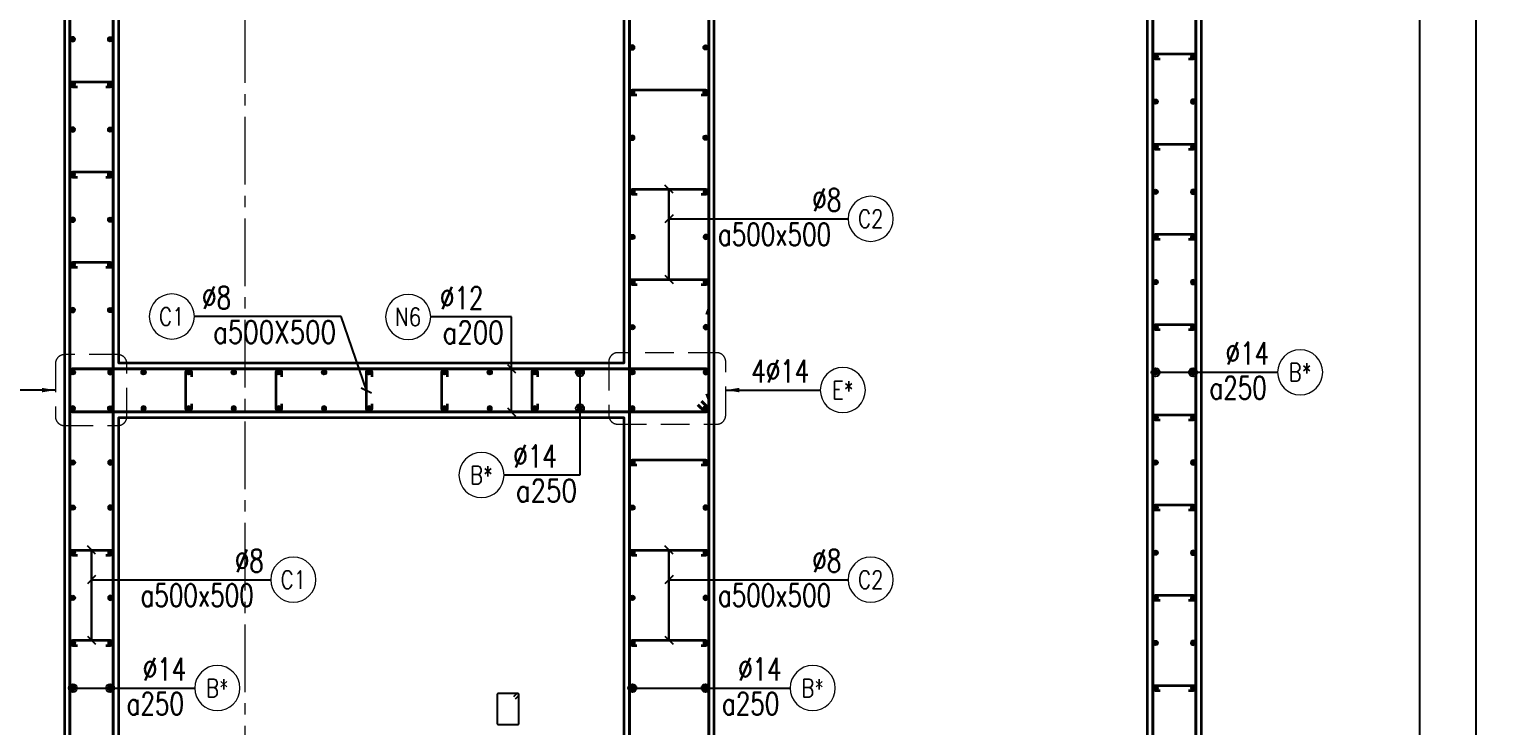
# Model space of a CAD drawing. Header units: millimetres. Extents: x 988833 to 1318015, y -9365 to 47591.
# Drawn here: x 1144006 to 1152100, y 1477 to 5337 of the extents above; entities that cross this region are included whole.
import ezdxf
from ezdxf.enums import TextEntityAlignment as Align

# ---------------------------------------------------------------- set-up
doc = ezdxf.new("R2010")
doc.units = ezdxf.units.MM
doc.header["$MEASUREMENT"] = 0
doc.linetypes.add('HIDDEN2', pattern=[4.7625, 3.175, -1.5875])
doc.linetypes.add('OF_Grid_1$0$CENTER2', pattern=[1.125, 0.75, -0.125, 0.125, -0.125])
doc.layers.get('0').update_dxf_attribs({"lineweight": 20})
doc.layers.get('Defpoints').update_dxf_attribs({"color": 151, "lineweight": 9})
for name, color, linetype, lineweight in [('KC-LEADER', 153, 'Continuous', 18), ('KC-THEP', 6, 'Continuous', 40), ('NDC_S_DIM', 1, 'Continuous', 15), ('NDC_S_HIDDEN', 8, 'HIDDEN2', 13), ('NDC_S_LEADER', 1, 'Continuous', 15), ('NDC_S_REBAR', 4, 'Continuous', 35), ('NDC_S_STIRRUP', 4, 'Continuous', 40), ('NDC_S_VN TEXT', 7, 'Continuous', 20), ('NDC_S_WALL', 6, 'Continuous', 35), ('OF_Grid_1$0$NDC_S_AXIS', 5, 'OF_Grid_1$0$CENTER2', 13)]:
    doc.layers.add(name, color=color, linetype=linetype, lineweight=lineweight)
doc.layers.add('Ligature', color=1, linetype='Continuous')
doc.styles.add('NDC_DIM', font='', dxfattribs={"width": 0.75})
doc.styles.add('NDC_EN TXT', font='romans.shx', dxfattribs={"width": 0.8})
doc.styles.get('NDC_DIM').set_extended_font_data('Dotum')
doc.dimstyles.new('NDC_dim_30', dxfattribs={"dimscale": 30, "dimtxt": 2.5, "dimasz": 1.5, "dimexe": 1.5, "dimexo": 2.5, "dimgap": 1, "dimtad": 1, "dimdec": 0, "dimzin": 0, "dimdsep": 46, "dimtxsty": 'NDC_DIM', "dimblk": 'DIMMARK', "dimcen": 0.09, "dimdle": 1.2, "dimclrd": 1, "dimclre": 1, "dimclrt": 3, "dimadec": 0, "dimazin": 0, "dimtfac": 1, "dimtdec": 0, "dimtix": 1, "dimtofl": 0, "dimtmove": 0, "dimatfit": 3, "dimfxl": 6, "dimfxlon": 1, "dimtolj": 1, "dimtzin": 0, "dimarcsym": 0})
doc.dimstyles.new('NDC_dim_50', dxfattribs={"dimscale": 50, "dimtxt": 2.5, "dimasz": 1.5, "dimexe": 1.5, "dimexo": 2.5, "dimgap": 1, "dimtad": 1, "dimdec": 0, "dimzin": 0, "dimdsep": 46, "dimtxsty": 'NDC_DIM', "dimblk": 'DIMMARK', "dimcen": 0.09, "dimdle": 1.2, "dimclrd": 1, "dimclre": 1, "dimclrt": 3, "dimadec": 0, "dimazin": 0, "dimtfac": 1, "dimtdec": 0, "dimtix": 1, "dimtofl": 0, "dimtmove": 0, "dimatfit": 3, "dimfxl": 6, "dimfxlon": 1, "dimtolj": 1, "dimtzin": 0, "dimarcsym": 0})

# ---------------------------------------------------------------- blocks, each defined once
blk = doc.blocks.new('THEP')
at = {"layer": 'KC-LEADER', "color": 6}
blk.add_circle((0, 0), 14, dxfattribs=at)
at = {"layer": 'KC-THEP'}
for p, q in [((-14, 0), (14, 0)), ((9.9, 9.9), (-9.9, -9.9)), ((-9.9, 9.9), (9.9, -9.9)), ((0, 14), (0, -14))]:
    blk.add_line(p, q, dxfattribs=at)
blk = doc.blocks.new('DIMMARK')
at = {"layer": 'NDC_S_DIM', "color": 1}
blk.add_line((-1.5, 0), (1, 0), dxfattribs=at)
at = {"layer": 'NDC_S_DIM', "color": 2, "const_width": 0.1}
blk.add_lwpolyline([(-0.42, -0.42), (0.42, 0.42)], dxfattribs=at)
blk = doc.blocks.new('*U13')
blk.add_circle((-2.5, 0), 2.5)
at = {"layer": 'NDC_S_VN TEXT', "color": 3, "style": 'NDC_EN TXT', "width": 0.75}
blk.add_attdef('DK1', (0.5, 0.85), '', height=2.5, dxfattribs=at)
at = {"layer": 'NDC_S_VN TEXT', "color": 7, "style": 'NDC_EN TXT', "width": 0.8}
blk.add_attdef('SH2', text='', height=2, dxfattribs=at).set_placement((-2.5, 0), align=Align.MIDDLE)
blk = doc.blocks.new('*U11')
blk.add_circle((-2.5, 0), 2.5)
at = {"layer": 'NDC_S_VN TEXT', "color": 3, "style": 'NDC_EN TXT', "width": 0.75}
for tag, p in [('DK1', (0.5, 0.85)), ('KC1', (0.5, -2.97))]:
    blk.add_attdef(tag, p, '', height=2.5, dxfattribs=at)
at = {"layer": 'NDC_S_VN TEXT', "color": 7, "style": 'NDC_EN TXT', "width": 0.8}
blk.add_attdef('SH2', text='', height=2, dxfattribs=at).set_placement((-2.5, 0), align=Align.MIDDLE)
blk = doc.blocks.new('*U12')
blk.add_circle((-2.5, 0), 2.5)
at = {"layer": 'NDC_S_VN TEXT', "color": 3, "style": 'NDC_EN TXT', "width": 0.75}
for tag, p in [('DK1', (0.5, 0.85)), ('KC1', (0.5, -2.97))]:
    blk.add_attdef(tag, p, '', height=2.5, dxfattribs=at)
at = {"layer": 'NDC_S_VN TEXT', "color": 7, "style": 'NDC_EN TXT', "width": 0.8}
blk.add_attdef('SH2', text='', height=2, dxfattribs=at).set_placement((-2.5, 0), align=Align.MIDDLE)
blk = doc.blocks.new('*U10')
blk.add_circle((2.5, 0), 2.5)
at = {"layer": 'NDC_S_VN TEXT', "color": 3, "style": 'NDC_EN TXT'}
for tag, width, p in [('DK2', 0.75, (-0.85, 0.85)), ('KC2', 0.8, (-0.85, -2.97))]:
    blk.add_attdef(tag, text='', height=2.5, dxfattribs=dict(at, width=width)).set_placement(p, align=Align.RIGHT)
at = {"layer": 'NDC_S_VN TEXT', "color": 7, "style": 'NDC_EN TXT', "width": 0.8}
blk.add_attdef('SH3', text='', height=2, dxfattribs=at).set_placement((2.5, 0), align=Align.MIDDLE)
blk = doc.blocks.new('*D805')
at = {"layer": 'Defpoints', "color": 0, "transparency": 16777216}
for p in [(1150501.8, 12485.6), (1151712.6, 12485.6), (1150501.8, 885.6)]:
    blk.add_point(p, dxfattribs=at)
at = {"layer": 'NDC_S_DIM', "color": 1, "lineweight": -2, "transparency": 16777216}
for p, q in [((1151412.6, 12485.6), (1151787.6, 12485.6)), ((1151712.6, 960.6), (1151712.6, 12410.6)), ((1151412.6, 885.6), (1151787.6, 885.6))]:
    blk.add_line(p, q, dxfattribs=at)
at = {"layer": 'NDC_S_DIM', "color": 1, "lineweight": -2, "transparency": 16777216, "xscale": 75, "yscale": 75, "zscale": 75}
for p, rotation in [((1151712.6, 12485.6), 90), ((1151712.6, 885.6), 270)]:
    blk.add_blockref('DIMMARK', p, dxfattribs=dict(at, rotation=rotation))
at = {"layer": 'NDC_S_DIM', "color": 3, "transparency": 16777216, "insert": (1151600, 6685.6), "char_height": 125, "attachment_point": 5, "rotation": 90, "style": 'NDC_DIM'}
blk.add_mtext('\\A1;11600', dxfattribs=at)
blk = doc.blocks.new('*D808')
at = {"layer": 'Defpoints', "color": 0, "ltscale": 200, "transparency": 16777216}
for p in [(1150501.8, 12485.6), (1152025.2, 12485.6), (1150501.8, 885.9)]:
    blk.add_point(p, dxfattribs=at)
at = {"layer": 'NDC_S_DIM', "color": 1, "lineweight": -2, "ltscale": 200, "transparency": 16777216}
for p, q in [((1151725.2, 12485.6), (1152100.2, 12485.6)), ((1152025.2, 960.9), (1152025.2, 12410.6)), ((1151725.2, 885.9), (1152100.2, 885.9))]:
    blk.add_line(p, q, dxfattribs=at)
at = {"layer": 'NDC_S_DIM', "color": 1, "lineweight": -2, "ltscale": 200, "transparency": 16777216, "xscale": 75, "yscale": 75, "zscale": 75}
for p, rotation in [((1152025.2, 12485.6), 90), ((1152025.2, 885.9), 270)]:
    blk.add_blockref('DIMMARK', p, dxfattribs=dict(at, rotation=rotation))
at = {"layer": 'NDC_S_DIM', "color": 3, "ltscale": 200, "transparency": 16777216, "insert": (1151912.6, 6685.7), "char_height": 125, "attachment_point": 5, "rotation": 90, "style": 'NDC_DIM'}
blk.add_mtext('\\A1;11600', dxfattribs=at)

msp = doc.modelspace()

# ---------------------------------------------------------------- linework, layer by layer
at = {"layer": 'Ligature'}
msp.add_lwpolyline([(1146701.3, 1626.5), (1146717.3, 1642.4, 0.668179), (1146711.5, 1656.4), (1146606.9, 1656.4, 0.414214), (1146598.7, 1648.2), (1146598.7, 1491.1, 0.414214), (1146606.9, 1482.9), (1146711.5, 1482.9, 0.414214), (1146719.7, 1491.1), (1146719.7, 1648.2, 0.668179), (1146705.7, 1654), (1146689.8, 1638)], format="xyb", dxfattribs=at)
at = {"layer": 'NDC_S_HIDDEN', "ltscale": 50}
for points in [[(1144497.3, 3533.3), (1144201.2, 3533.3, 0.414214), (1144151.2, 3483.3), (1144151.2, 3190.4, 0.414214), (1144201.2, 3140.4), (1144497.3, 3140.4, 0.414214), (1144547.3, 3190.4), (1144547.3, 3483.3, 0.414214)], [(1147815.8, 3544), (1147267.7, 3544, 0.414214), (1147217.7, 3494), (1147217.7, 3197.9, 0.414214), (1147267.7, 3147.9), (1147815.8, 3147.9, 0.414214), (1147865.8, 3197.9), (1147865.8, 3494, 0.414214)]]:
    msp.add_lwpolyline(points, format="xyb", close=True, dxfattribs=at)
at = {"layer": 'NDC_S_REBAR'}
for points in [[(1150273.5, 5170.6), (1150248.5, 5170.6, -1), (1150248.5, 5200.6), (1150455.5, 5200.6, -1), (1150455.5, 5170.6), (1150430.5, 5170.6)], [(1144272.7, 5015.7), (1144247.7, 5015.7, -1), (1144247.7, 5045.7), (1144454.7, 5045.7, -1), (1144454.7, 5015.7), (1144429.7, 5015.7)], [(1147373.5, 4970.6), (1147348.5, 4970.6, -1), (1147348.5, 5000.6), (1147754, 5000.6, -1), (1147754, 4970.6), (1147729, 4970.6)], [(1150273.5, 4670.6), (1150248.5, 4670.6, -1), (1150248.5, 4700.6), (1150455.5, 4700.6, -1), (1150455.5, 4670.6), (1150430.5, 4670.6)], [(1144272.7, 4515.7), (1144247.7, 4515.7, -1), (1144247.7, 4545.7), (1144454.7, 4545.7, -1), (1144454.7, 4515.7), (1144429.7, 4515.7)], [(1147375.1, 4420.6), (1147350.1, 4420.6, -1), (1147350.1, 4450.6), (1147755.5, 4450.6, -1), (1147755.5, 4420.6), (1147730.5, 4420.6)], [(1150273.5, 4170.6), (1150248.5, 4170.6, -1), (1150248.5, 4200.6), (1150455.5, 4200.6, -1), (1150455.5, 4170.6), (1150430.5, 4170.6)], [(1144272.7, 4015.7), (1144247.7, 4015.7, -1), (1144247.7, 4045.7), (1144454.7, 4045.7, -1), (1144454.7, 4015.7), (1144429.7, 4015.7)], [(1147375.1, 3920.6), (1147350.1, 3920.6, -1), (1147350.1, 3950.6), (1147755.5, 3950.6, -1), (1147755.5, 3920.6), (1147730.5, 3920.6)], [(1150273.5, 3670.6), (1150248.5, 3670.6, -1), (1150248.5, 3700.6), (1150455.5, 3700.6, -1), (1150455.5, 3670.6), (1150430.5, 3670.6)], [(1144904.6, 3260.6), (1144904.6, 3235.6, -1), (1144874.6, 3235.6), (1144874.6, 3435.6, -1), (1144904.6, 3435.6), (1144904.6, 3410.6)], [(1145404.6, 3260.6), (1145404.6, 3235.6, -1), (1145374.6, 3235.6), (1145374.6, 3435.6, -1), (1145404.6, 3435.6), (1145404.6, 3410.6)], [(1145904.6, 3260.6), (1145904.6, 3235.6, -1), (1145874.6, 3235.6), (1145874.6, 3435.6, -1), (1145904.6, 3435.6), (1145904.6, 3410.6)], [(1146322.9, 3260.6), (1146322.9, 3235.6, -1), (1146292.9, 3235.6), (1146292.9, 3435.6, -1), (1146322.9, 3435.6), (1146322.9, 3410.6)], [(1146822.9, 3260.6), (1146822.9, 3235.6, -1), (1146792.9, 3235.6), (1146792.9, 3435.6, -1), (1146822.9, 3435.6), (1146822.9, 3410.6)], [(1150273.5, 3170.6), (1150248.5, 3170.6, -1), (1150248.5, 3200.6), (1150455.5, 3200.6, -1), (1150455.5, 3170.6), (1150430.5, 3170.6)], [(1147373.5, 2920.6), (1147348.5, 2920.6, -1), (1147348.5, 2950.6), (1147754, 2950.6, -1), (1147754, 2920.6), (1147729, 2920.6)], [(1150273.5, 2670.6), (1150248.5, 2670.6, -1), (1150248.5, 2700.6), (1150455.5, 2700.6, -1), (1150455.5, 2670.6), (1150430.5, 2670.6)], [(1144272.7, 2420.6), (1144247.7, 2420.6, -1), (1144247.7, 2450.6), (1144454.7, 2450.6, -1), (1144454.7, 2420.6), (1144429.7, 2420.6)], [(1147373.5, 2420.6), (1147348.5, 2420.6, -1), (1147348.5, 2450.6), (1147754, 2450.6, -1), (1147754, 2420.6), (1147729, 2420.6)], [(1150273.5, 2170.6), (1150248.5, 2170.6, -1), (1150248.5, 2200.6), (1150455.5, 2200.6, -1), (1150455.5, 2170.6), (1150430.5, 2170.6)], [(1144272.7, 1920.6), (1144247.7, 1920.6, -1), (1144247.7, 1950.6), (1144454.7, 1950.6, -1), (1144454.7, 1920.6), (1144429.7, 1920.6)], [(1147373.5, 1920.6), (1147348.5, 1920.6, -1), (1147348.5, 1950.6), (1147754, 1950.6, -1), (1147754, 1920.6), (1147729, 1920.6)], [(1150273.5, 1670.6), (1150248.5, 1670.6, -1), (1150248.5, 1700.6), (1150455.5, 1700.6, -1), (1150455.5, 1670.6), (1150430.5, 1670.6)]]:
    msp.add_lwpolyline(points, format="xyb", dxfattribs=at)
at = {"layer": 'NDC_S_STIRRUP'}
for points in [[(1144431.2, 575.6), (1144471.2, 535.6, -0.414214), (1144451.2, 515.6), (1144251.2, 515.6, -0.414214), (1144231.2, 535.6), (1144231.2, 12835.6, -0.414214), (1144251.2, 12855.6), (1144451.2, 12855.6, -0.414214), (1144471.2, 12835.6), (1144471.2, 535.6, -0.414214), (1144451.2, 515.6), (1144411.2, 555.6)], [(1147762, 3317), (1147772, 3287), (1147772, 12835.6, 0.414214), (1147752, 12855.6), (1147352, 12855.6, 0.414214), (1147332, 12835.6), (1147332, 9586.3), (1147332, 9586.3)], [(1150432, 575.6), (1150472, 535.6, -0.414214), (1150452, 515.6), (1150252, 515.6, -0.414214), (1150232, 535.6), (1150232, 12835.6, -0.414214), (1150252, 12855.6), (1150452, 12855.6, -0.414214), (1150472, 12835.6), (1150472, 535.6, -0.414214), (1150452, 515.6), (1150412, 555.6)], [(1147332, 10085.6), (1147332, 10085.6), (1147332, 535.6, 0.414214), (1147352, 515.6), (1147752, 515.6, 0.414214), (1147772, 535.6), (1147772, 3786.3), (1147762, 3756.3)], [(1147712, 3255.6), (1147752, 3215.6, 0.414214), (1147772, 3235.6), (1147772, 3435.6, 0.414214), (1147752, 3455.6), (1144251.2, 3455.6, 0.414214), (1144231.2, 3435.6), (1144231.2, 3235.6, 0.414358), (1144251.2, 3215.6), (1147752, 3215.6, 0.414214), (1147772, 3235.6), (1147732, 3275.6)]]:
    msp.add_lwpolyline(points, format="xyb", dxfattribs=at)
at = {"layer": 'NDC_S_WALL'}
for points in [[(1147302, 10535.6), (1147302, 3485.6), (1144502, 3485.6), (1144502, 12885.6)], [(1144202, 9885.6), (1144202, 485.6), (1145500.9, 485.6), (1145500.9, 985.6), (1144502, 985.6), (1144502, 3185.6), (1147302, 3185.6), (1147302, 985.6), (1146303.2, 985.6), (1146303.2, 485.6), (1149102, 485.6), (1149102, 785.6), (1147802, 785.6), (1147802, 12585.6)]]:
    msp.add_lwpolyline(points, dxfattribs=at)
msp.add_lwpolyline([(1150202, 485.6), (1150502, 485.6), (1150502, 12885.6), (1149552, 12885.6), (1149552, 12585.6), (1150202, 12585.6)], close=True, dxfattribs=at)
at = {"layer": 'OF_Grid_1$0$NDC_S_AXIS', "ltscale": 500}
msp.add_line((1145202.8, -1148.8), (1145202.8, 14547.4), dxfattribs=at)

# ---------------------------------------------------------------- block references
at = {"layer": 'KC-THEP', "xscale": -1}
for p, rotation in [((1144247.7, 5280.7), 350.3314355636191), ((1147348.5, 5235.6), 350.3314355636191), ((1150455.5, 5185.6), 170.331435563619), ((1144247.7, 5030.7), 350.3314355636191), ((1147348.5, 4985.6), 350.3314355636191), ((1150455.5, 4935.6), 170.331435563619), ((1144247.7, 4780.7), 350.3314355636191), ((1147348.5, 4735.6), 350.3314355636191), ((1150455.5, 4685.6), 170.331435563619), ((1144247.7, 4530.7), 350.3314355636191), ((1147755.5, 4435.6), 170.331435563619), ((1150455.5, 4435.6), 170.331435563619), ((1144247.7, 4280.7), 350.3314355636191), ((1147755.5, 4185.6), 170.331435563619), ((1150455.5, 4185.6), 170.331435563619), ((1144247.7, 4030.7), 350.3314355636191), ((1147755.5, 3935.6), 170.331435563619), ((1150455.5, 3935.6), 170.331435563619), ((1144247.7, 3780.7), 350.3314355636191), ((1147755.5, 3685.6), 170.331435563619), ((1150455.5, 3685.6), 170.331435563619), ((1144454.7, 3435.6), 170.331435563619), ((1147755.5, 3435.6), 170.331435563619), ((1150455.5, 3435.6), 170.331435563619), ((1144247.7, 3235.6), 350.3314355636191), ((1144639.6, 3235.6), 350.3314355636191), ((1144889.6, 3235.6), 350.3314355636191), ((1145139.6, 3235.6), 350.3314355636191), ((1145389.6, 3235.6), 350.3314355636191), ((1145639.6, 3235.6), 350.3314355636191), ((1145889.6, 3235.6), 350.3314355636191), ((1146307.9, 3235.6), 350.3314355636191), ((1146557.9, 3235.6), 350.3314355636191), ((1146807.9, 3235.6), 350.3314355636191), ((1147057.9, 3235.6), 350.3314355636191), ((1147348.5, 3235.6), 350.3314355636191), ((1150455.5, 3185.6), 170.331435563619), ((1144454.7, 2935.6), 170.331435563619), ((1147754, 2935.6), 170.331435563619), ((1150455.5, 2935.6), 170.331435563619), ((1144454.7, 2685.6), 170.331435563619), ((1147754, 2685.6), 170.331435563619), ((1150455.5, 2685.6), 170.331435563619), ((1144454.7, 2435.6), 170.331435563619), ((1147754, 2435.6), 170.331435563619), ((1150455.5, 2435.6), 170.331435563619), ((1144454.7, 2185.6), 170.331435563619), ((1147754, 2185.6), 170.331435563619), ((1150455.5, 2185.6), 170.331435563619), ((1144454.7, 1935.6), 170.331435563619), ((1147754, 1935.6), 170.331435563619), ((1150455.5, 1935.6), 170.331435563619), ((1144454.7, 1685.6), 170.331435563619), ((1147754, 1685.6), 170.331435563619), ((1150455.5, 1685.6), 170.331435563619)]:
    msp.add_blockref('THEP', p, dxfattribs=dict(at, rotation=rotation))
at = {"layer": 'KC-THEP'}
for p, rotation in [((1144454.7, 5280.7), 9.66856443638095), ((1147754, 5235.6), 9.66856443638085), ((1150248.5, 5185.6), 189.6685644363809), ((1144454.7, 5030.7), 9.66856443638095), ((1147754, 4985.6), 9.66856443638085), ((1150248.5, 4935.6), 189.6685644363809), ((1144454.7, 4780.7), 9.66856443638095), ((1147754, 4735.6), 9.66856443638085), ((1150248.5, 4685.6), 189.6685644363809), ((1144454.7, 4530.7), 9.66856443638095), ((1147348.5, 4435.6), 189.6685644363809), ((1150248.5, 4435.6), 189.6685644363809), ((1144454.7, 4280.7), 9.66856443638095), ((1147348.5, 4185.6), 189.6685644363809), ((1150248.5, 4185.6), 189.6685644363809), ((1144454.7, 4030.7), 9.66856443638095), ((1147348.5, 3935.6), 189.6685644363809), ((1150248.5, 3935.6), 189.6685644363809), ((1144454.7, 3780.7), 9.66856443638095), ((1147348.5, 3685.6), 189.6685644363809), ((1150248.5, 3685.6), 189.6685644363809), ((1144247.7, 3435.6), 189.6685644363809), ((1144639.6, 3435.6), 189.6685644363809), ((1144889.6, 3435.6), 189.6685644363809), ((1145139.6, 3435.6), 189.6685644363809), ((1145389.6, 3435.6), 189.6685644363809), ((1145639.6, 3435.6), 189.6685644363809), ((1145889.6, 3435.6), 189.6685644363809), ((1146307.9, 3435.6), 189.6685644363809), ((1146557.9, 3435.6), 189.6685644363809), ((1146807.9, 3435.6), 189.6685644363809), ((1147057.9, 3435.6), 189.6685644363809), ((1147348.5, 3435.6), 189.6685644363809), ((1150248.5, 3435.6), 189.6685644363809), ((1144454.7, 3235.6), 9.66856443638095), ((1147755.5, 3235.6), 9.66856443638095), ((1150248.5, 3185.6), 189.6685644363809), ((1144247.7, 2935.6), 189.6685644363809), ((1147348.5, 2935.6), 189.6685644363809), ((1150248.5, 2935.6), 189.6685644363809), ((1144247.7, 2685.6), 189.6685644363809), ((1147348.5, 2685.6), 189.6685644363809), ((1150248.5, 2685.6), 189.6685644363809), ((1144247.7, 2435.6), 189.6685644363809), ((1147348.5, 2435.6), 189.6685644363809), ((1150248.5, 2435.6), 189.6685644363809), ((1144247.7, 2185.6), 189.6685644363809), ((1147348.5, 2185.6), 189.6685644363809), ((1150248.5, 2185.6), 189.6685644363809), ((1144247.7, 1935.6), 189.6685644363809), ((1147348.5, 1935.6), 189.6685644363809), ((1150248.5, 1935.6), 189.6685644363809), ((1144247.7, 1685.6), 189.6685644363809), ((1147348.5, 1685.6), 189.6685644363809), ((1150248.5, 1685.6), 189.6685644363809)]:
    msp.add_blockref('THEP', p, dxfattribs=dict(at, rotation=rotation))
at = {"layer": 'NDC_S_VN TEXT'}
ref = msp.add_blockref('*U12', (1148544.6, 4286.2), dxfattribs=dict(at, xscale=-50, yscale=50, zscale=50))
ref.add_attrib('SH2', 'C2', dxfattribs={"color": 7, "height": 100, "style": 'NDC_EN TXT', "width": 0.8}).set_placement((1148669.6, 4286.2), align=Align.MIDDLE)
ref.add_attrib('DK1', '%%c8', (1148345.5, 4328.5), dxfattribs={"color": 3, "height": 125, "style": 'NDC_EN TXT', "width": 0.75})
ref.add_attrib('KC1', 'a500x500', (1147823.1, 4137.6), dxfattribs={"color": 3, "height": 125, "style": 'NDC_EN TXT', "width": 0.75})
ref = msp.add_blockref('*U10', (1144921.1, 3744.6), dxfattribs=dict(at, xscale=-50, yscale=50, zscale=50))
ref.add_attrib('SH3', 'C1', dxfattribs={"color": 7, "height": 100, "style": 'NDC_EN TXT', "width": 0.8}).set_placement((1144796.1, 3744.6), align=Align.MIDDLE)
ref.add_attrib('DK2', '%%c8', dxfattribs={"color": 3, "height": 125, "style": 'NDC_EN TXT', "width": 0.75}).set_placement((1145124.4, 3786.9), align=Align.RIGHT)
ref.add_attrib('KC2', 'a500X500', dxfattribs={"color": 3, "height": 125, "style": 'NDC_EN TXT', "width": 0.8}).set_placement((1145706.5, 3596), align=Align.RIGHT)
ref = msp.add_blockref('*U10', (1146230.9, 3742.5), dxfattribs=dict(at, xscale=-50, yscale=50, zscale=50))
ref.add_attrib('SH3', 'N6', dxfattribs={"color": 7, "height": 100, "style": 'NDC_EN TXT', "width": 0.8}).set_placement((1146105.9, 3742.5), align=Align.MIDDLE)
ref.add_attrib('DK2', '%%C12', dxfattribs={"color": 3, "height": 125, "style": 'NDC_EN TXT', "width": 0.75}).set_placement((1146523.4, 3784.7), align=Align.RIGHT)
ref.add_attrib('KC2', 'a200', dxfattribs={"color": 3, "height": 125, "style": 'NDC_EN TXT', "width": 0.8}).set_placement((1146635.4, 3593.8), align=Align.RIGHT)
ref = msp.add_blockref('*U11', (1150924.5, 3435.6), dxfattribs=dict(at, xscale=-50, yscale=50, zscale=50))
ref.add_attrib('SH2', 'B*', dxfattribs={"color": 7, "height": 100, "style": 'NDC_EN TXT', "width": 0.8}).set_placement((1151049.5, 3435.6), align=Align.MIDDLE)
ref.add_attrib('DK1', '%%C14', (1150636.1, 3477.9), dxfattribs={"color": 3, "height": 125, "style": 'NDC_EN TXT', "width": 0.75})
ref.add_attrib('KC1', 'a250', (1150546.8, 3287), dxfattribs={"color": 3, "height": 125, "style": 'NDC_EN TXT', "width": 0.75})
ref = msp.add_blockref('*U13', (1148389.7, 3336.9), dxfattribs=dict(at, xscale=-50, yscale=50, zscale=50))
ref.add_attrib('SH2', 'E*', dxfattribs={"color": 7, "height": 100, "style": 'NDC_EN TXT', "width": 0.8}).set_placement((1148514.7, 3336.9), align=Align.MIDDLE)
ref.add_attrib('DK1', '4%%C14', (1148007.6, 3379.1), dxfattribs={"color": 3, "height": 125, "style": 'NDC_EN TXT', "width": 0.75})
ref = msp.add_blockref('*U10', (1146637.3, 2865.9), dxfattribs=dict(at, xscale=-50, yscale=50, zscale=50))
ref.add_attrib('SH3', 'B*', dxfattribs={"color": 7, "height": 100, "style": 'NDC_EN TXT', "width": 0.8}).set_placement((1146512.3, 2865.9), align=Align.MIDDLE)
ref.add_attrib('DK2', '%%C14', dxfattribs={"color": 3, "height": 125, "style": 'NDC_EN TXT', "width": 0.75}).set_placement((1146929.8, 2908.2), align=Align.RIGHT)
ref.add_attrib('KC2', 'a250', dxfattribs={"color": 3, "height": 125, "style": 'NDC_EN TXT', "width": 0.8}).set_placement((1147041.7, 2717.3), align=Align.RIGHT)
ref = msp.add_blockref('*U12', (1145344.5, 2286.2), dxfattribs=dict(at, xscale=-50, yscale=50, zscale=50))
ref.add_attrib('SH2', 'C1', dxfattribs={"color": 7, "height": 100, "style": 'NDC_EN TXT', "width": 0.8}).set_placement((1145469.5, 2286.2), align=Align.MIDDLE)
ref.add_attrib('DK1', '%%c8', (1145145.4, 2328.5), dxfattribs={"color": 3, "height": 125, "style": 'NDC_EN TXT', "width": 0.75})
ref.add_attrib('KC1', 'a500x500', (1144623.1, 2137.6), dxfattribs={"color": 3, "height": 125, "style": 'NDC_EN TXT', "width": 0.75})
ref = msp.add_blockref('*U12', (1148544.6, 2286.2), dxfattribs=dict(at, xscale=-50, yscale=50, zscale=50))
ref.add_attrib('SH2', 'C2', dxfattribs={"color": 7, "height": 100, "style": 'NDC_EN TXT', "width": 0.8}).set_placement((1148669.6, 2286.2), align=Align.MIDDLE)
ref.add_attrib('DK1', '%%c8', (1148345.5, 2328.5), dxfattribs={"color": 3, "height": 125, "style": 'NDC_EN TXT', "width": 0.75})
ref.add_attrib('KC1', 'a500x500', (1147823.1, 2137.6), dxfattribs={"color": 3, "height": 125, "style": 'NDC_EN TXT', "width": 0.75})
ref = msp.add_blockref('*U11', (1144923.7, 1685.6), dxfattribs=dict(at, xscale=-50, yscale=50, zscale=50))
ref.add_attrib('SH2', 'B*', dxfattribs={"color": 7, "height": 100, "style": 'NDC_EN TXT', "width": 0.8}).set_placement((1145048.7, 1685.6), align=Align.MIDDLE)
ref.add_attrib('DK1', '%%C14', (1144635.3, 1727.9), dxfattribs={"color": 3, "height": 125, "style": 'NDC_EN TXT', "width": 0.75})
ref.add_attrib('KC1', 'a250', (1144546, 1537), dxfattribs={"color": 3, "height": 125, "style": 'NDC_EN TXT', "width": 0.75})
ref = msp.add_blockref('*U11', (1148222.9, 1685.6), dxfattribs=dict(at, xscale=-50, yscale=50, zscale=50))
ref.add_attrib('SH2', 'B*', dxfattribs={"color": 7, "height": 100, "style": 'NDC_EN TXT', "width": 0.8}).set_placement((1148347.9, 1685.6), align=Align.MIDDLE)
ref.add_attrib('DK1', '%%C14', (1147934.5, 1727.9), dxfattribs={"color": 3, "height": 125, "style": 'NDC_EN TXT', "width": 0.75})
ref.add_attrib('KC1', 'a250', (1147845.3, 1537), dxfattribs={"color": 3, "height": 125, "style": 'NDC_EN TXT', "width": 0.75})

# ---------------------------------------------------------------- dimensions: what is measured, and where the dimension line sits
at = {"layer": 'NDC_S_DIM'}
dim = msp.add_linear_dim(base=(1151712.6, 12485.6), p1=(1150501.8, 885.6), p2=(1150501.8, 12485.6), angle=90, dimstyle='NDC_dim_50', override={"dimtmove": 1}, dxfattribs=at)
dim.commit()
dim.dimension.update_dxf_attribs({"geometry": '*D805', "text_midpoint": (1151600, 6685.6)})
at = {"layer": 'NDC_S_DIM', "ltscale": 200}
dim = msp.add_linear_dim(base=(1152025.2, 12485.6), p1=(1150501.8, 885.9), p2=(1150501.8, 12485.6), angle=90, dimstyle='NDC_dim_50', override={"dimtmove": 1}, dxfattribs=at)
dim.commit()
dim.dimension.update_dxf_attribs({"geometry": '*D808', "text_midpoint": (1151912.6, 6685.7)})

# ---------------------------------------------------------------- leaders
at = {"layer": 'NDC_S_LEADER'}
for points, dimstyle, override in [([(1147551.3, 4450.6), (1147551.3, 3950.6)], 'NDC_dim_30', {"dimtad": 0, "dimldrblk": 'Oblique'}), ([(1147551.3, 3950.6), (1147551.3, 4450.6)], 'NDC_dim_30', {"dimtad": 0, "dimldrblk": 'Oblique'}), ([(1147551.3, 4286.2), (1148544.6, 4286.2)], 'NDC_dim_30', {"dimtad": 0, "dimldrblk": 'Oblique'}), ([(1145874.6, 3335.6), (1145734, 3744.6), (1144921.1, 3744.6)], 'NDC_dim_30', {"dimtad": 0, "dimldrblk": 'Oblique'}), ([(1146678.4, 3215.6), (1146678.4, 3742.3), (1146230.9, 3742.3)], 'NDC_dim_30', {"dimgap": 1, "dimtad": 0, "dimldrblk": 'Oblique'}), ([(1146678.4, 3455.6), (1146678.4, 3742.3), (1146230.9, 3742.3)], 'NDC_dim_30', {"dimtad": 0, "dimldrblk": 'Oblique'}), ([(1147057.9, 3435.6), (1147057.9, 2865.7), (1146637.3, 2865.7)], 'NDC_dim_30', {"dimgap": 1, "dimtad": 0, "dimldrblk": 'Origin'}), ([(1150248.5, 3435.6), (1150924.5, 3435.6)], 'NDC_dim_30', {"dimtad": 0, "dimldrblk": 'Origin'}), ([(1150455.5, 3435.6), (1150924.5, 3435.6)], 'NDC_dim_30', {"dimtad": 0, "dimldrblk": 'Origin'}), ([(1144151.2, 3336.9), (1143612.4, 3336.9)], 'NDC_dim_50', {"dimgap": 1, "dimtad": 0}), ([(1147865.8, 3336.9), (1148389.7, 3336.9)], 'NDC_dim_50', {"dimgap": 1, "dimtad": 0}), ([(1147057.9, 3235.6), (1147057.9, 2865.7), (1146637.3, 2865.7)], 'NDC_dim_30', {"dimgap": 1, "dimtad": 0, "dimldrblk": 'Origin'}), ([(1144351.2, 2450.6), (1144351.2, 1950.6)], 'NDC_dim_30', {"dimtad": 0, "dimldrblk": 'Oblique'}), ([(1144351.2, 1950.6), (1144351.2, 2450.6)], 'NDC_dim_30', {"dimtad": 0, "dimldrblk": 'Oblique'}), ([(1147551.3, 2450.6), (1147551.3, 1950.6)], 'NDC_dim_30', {"dimtad": 0, "dimldrblk": 'Oblique'}), ([(1147551.3, 1950.6), (1147551.3, 2450.6)], 'NDC_dim_30', {"dimtad": 0, "dimldrblk": 'Oblique'}), ([(1144351.2, 2286.2), (1145344.5, 2286.2)], 'NDC_dim_30', {"dimtad": 0, "dimldrblk": 'Oblique'}), ([(1147551.3, 2286.2), (1148544.6, 2286.2)], 'NDC_dim_30', {"dimtad": 0, "dimldrblk": 'Oblique'}), ([(1144247.7, 1685.6), (1144923.7, 1685.6)], 'NDC_dim_30', {"dimtad": 0, "dimldrblk": 'Origin'}), ([(1144454.7, 1685.6), (1144923.7, 1685.6)], 'NDC_dim_30', {"dimtad": 0, "dimldrblk": 'Origin'}), ([(1147348.5, 1685.6), (1148222.9, 1685.6)], 'NDC_dim_30', {"dimtad": 0, "dimldrblk": 'Origin'}), ([(1147754, 1685.6), (1148222.9, 1685.6)], 'NDC_dim_30', {"dimtad": 0, "dimldrblk": 'Origin'})]:
    msp.add_leader(points, dimstyle=dimstyle, override=override, dxfattribs=at)

doc.saveas('drawing.dxf')
